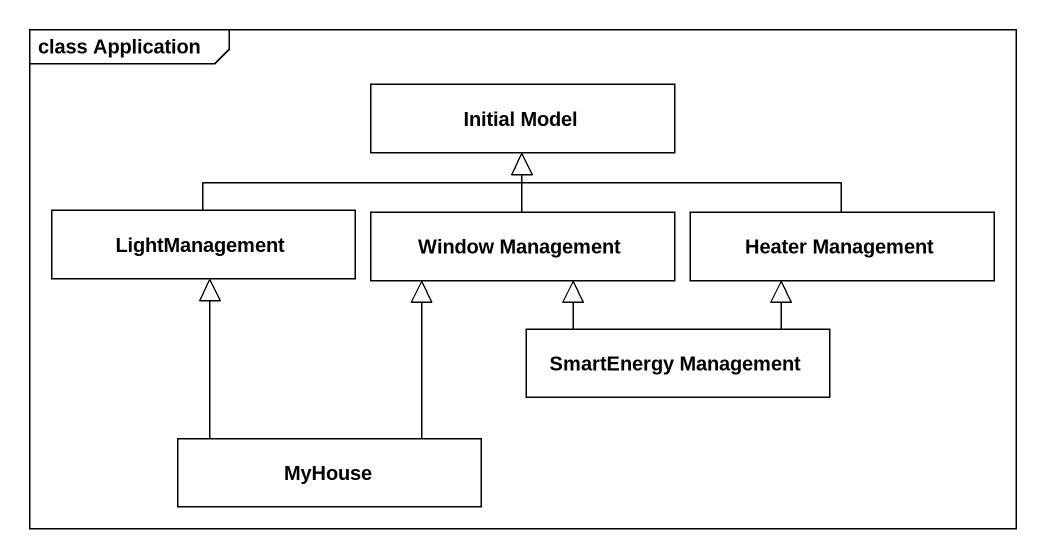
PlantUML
@startuml
mainframe class Application
hide circle
hide empty members
class "Initial Model" as Initial_Model
class LightManagement
class "Window Management" as Window_Management
class "Heater Management" as Heater_Management
class "SmartEnergy Management" as SmartEnergy_Management
class MyHouse
LightManagement -right-|> Initial_Model
Window_Management -up-|> Initial_Model
Heater_Management -left-|> Initial_Model
SmartEnergy_Management -up-|> Window_Management
SmartEnergy_Management -up-|> Heater_Management
MyHouse -up-|> LightManagement
MyHouse -up-|> Window_Management
@enduml
